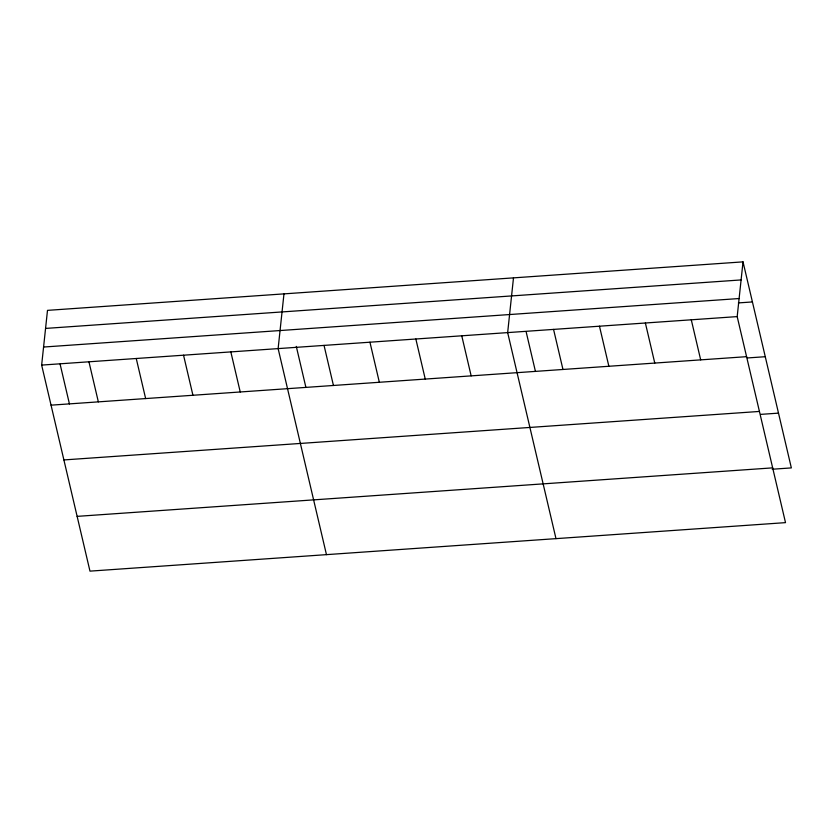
<?xml version="1.0" encoding="UTF-8"?>
<svg xmlns="http://www.w3.org/2000/svg" width="833" height="833" viewBox="0 0 833 833"><rect width="100%" height="100%" fill="white"/><g stroke="black" fill="none" stroke-linecap="round" stroke-linejoin="round"><path stroke-width="1.25" d="M743.026 261.864L737.184 316.602L785.509 522.635L89.974 571.136L41.65 365.093L47.491 310.365L743.026 261.864L791.35 467.907L772.222 469.239M283.97 293.872L278.128 348.6L326.463 554.643M513.492 277.868L507.661 332.606L555.986 538.639M45.565 328.421L741.099 279.93M43.576 347.038L739.11 298.537M738.392 302.91L752.418 301.942M41.65 365.093L737.184 316.602M51.052 405.161L746.587 356.67M747.42 357.951L765.267 356.711M63.891 459.931L759.436 411.44M760.654 414.376L778.501 413.137M77.125 516.366L772.67 467.865M691.286 319.799L700.678 359.866M645.377 322.996L654.769 363.063M599.468 326.203L608.871 366.27M553.56 329.399L562.962 369.467M526.102 331.628L535.452 371.466M461.753 335.803L471.155 375.87M415.844 339L425.246 379.067M369.946 342.207L379.338 382.274M324.037 345.403L333.439 385.471M296.288 346.393L305.919 387.47M230.835 351.901L240.237 391.968M183.541 355.202L192.933 395.269M136.248 358.502L145.64 398.57M88.944 361.793L98.346 401.86M60.101 364.125L69.441 403.953"/></g></svg>
